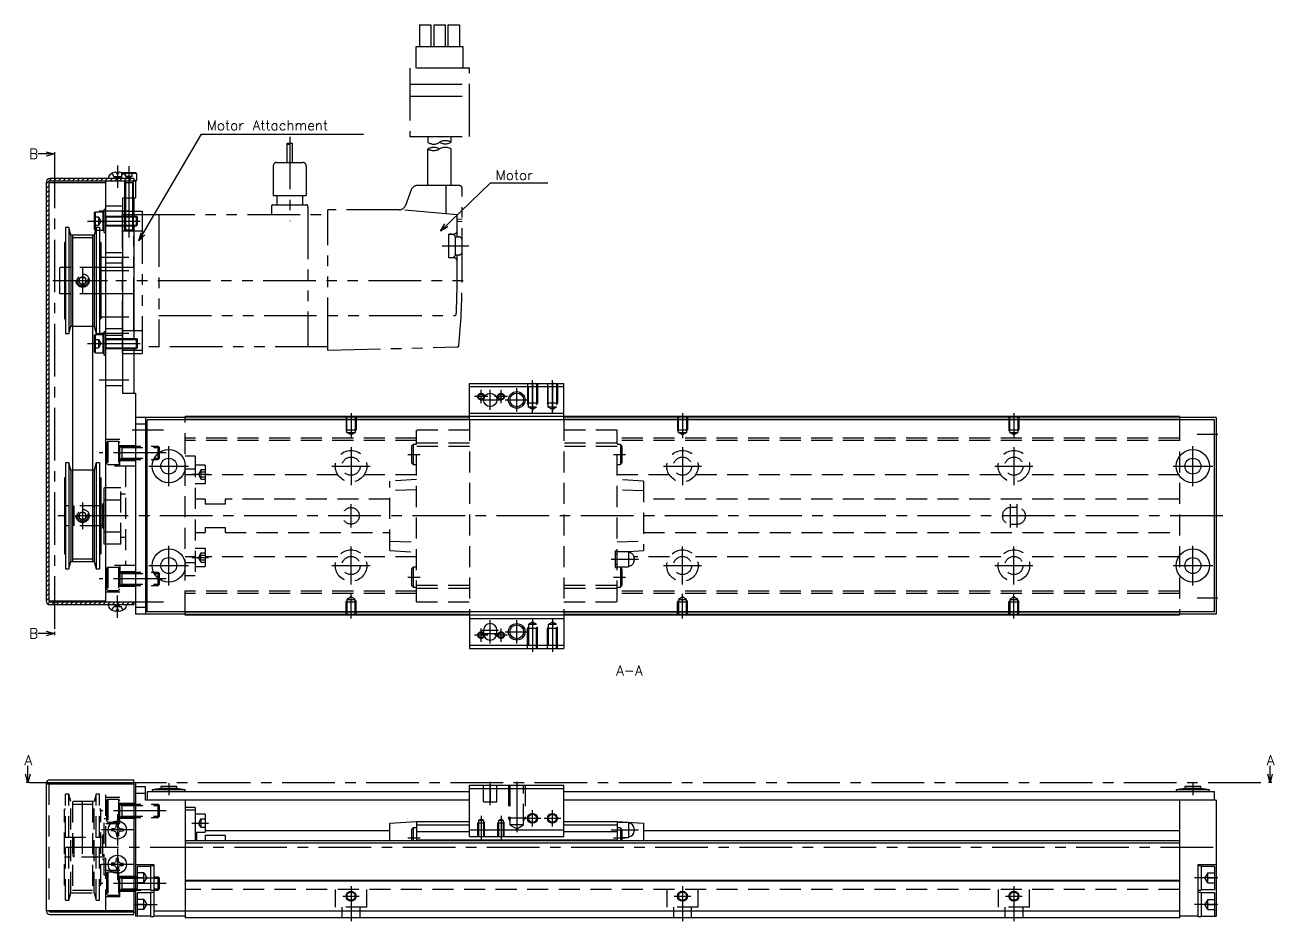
# Model space of a CAD drawing. Extents: x -2 to 623, y -8 to 279.
# Drawn here: x 246.4 to 623.2, y 9 to 279.5 of the extents above; entities that cross this region are included whole.
import ezdxf

# ---------------------------------------------------------------- set-up
doc = ezdxf.new("R2010")
doc.units = 0
doc.header["$LTSCALE"] = 0.5
for name, pattern in [('CENTER', [50.8, 31.75, -6.35, 6.35, -6.35]), ('DASHED', [19.05, 12.7, -6.35]), ('PHANTOM', [63.5, 31.75, -6.35, 6.35, -6.35, 6.35, -6.35])]:
    doc.linetypes.add(name, pattern=pattern)
for name, color, linetype in [('MSM_CENTER', 1, 'CENTER'), ('MSM_CONTINUOUS', 7, 'CONTINUOUS'), ('MSM_DASHED', 4, 'DASHED'), ('MSM_IMAGINARY', 6, 'PHANTOM'), ('MSM_NARROW', 5, 'CONTINUOUS'), ('MSM_PART_NUMBER', 7, 'CONTINUOUS')]:
    doc.layers.add(name, color=color, linetype=linetype)
doc.styles.get("Standard").update_dxf_attribs({"font": 'txt.shx', "height": 3, "bigfont": 'bigfont.shx'})

msp = doc.modelspace()

# ---------------------------------------------------------------- linework, layer by layer
at = {"layer": 'MSM_CENTER'}
for p, q in [((255.26, 240.06), (255.26, 96.3)), ((274.26, 237.06), (274.26, 230.3)), ((277.76, 236.9), (277.76, 215.3)), ((277.76, 223.3), (268.76, 223.3)), ((265.26, 220.3), (282.26, 220.3)), ((277.76, 209.3), (268.76, 209.3)), ((263.76, 206.3), (263.76, 198.3)), ((277.76, 205.3), (268.76, 205.3)), ((256.26, 202.3), (271.26, 202.3)), ((277.76, 191.3), (268.76, 191.3)), ((277.76, 186.3), (268.76, 186.3)), ((265.26, 183.3), (282.26, 183.3)), ((277.76, 172.3), (268.76, 172.3)), ((394.76, 162.8), (394.76, 169.8)), ((399.51, 162.39), (399.51, 172.3)), ((399.51, 171.7), (399.51, 162.99)), ((405.51, 162.39), (405.51, 172.3)), ((405.51, 171.7), (405.51, 162.99)), ((386.01, 167.3), (382.01, 167.3)), ((383.76, 166.3), (389.76, 166.3)), ((384.01, 165.3), (384.01, 169.3)), ((384.66, 166.3), (388.86, 166.3)), ((386.76, 163.3), (386.76, 169.3)), ((386.76, 164.2), (386.76, 168.4)), ((392.01, 167.3), (388.01, 167.3)), ((390.01, 165.3), (390.01, 169.3)), ((391.26, 166.3), (398.26, 166.3)), ((392.14, 166.3), (397.39, 166.3)), ((394.76, 163.67), (394.76, 168.92)), ((344.76, 162.3), (344.76, 154.79)), ((444.76, 162.3), (444.76, 154.79)), ((544.76, 162.3), (544.76, 154.79)), ((278.76, 157.3), (288.16, 157.3)), ((600.01, 156), (606.26, 156)), ((289.76, 140.3), (289.76, 152.3)), ((344.76, 152.05), (344.76, 140.55)), ((444.76, 152.05), (444.76, 140.55)), ((544.76, 152.05), (544.76, 140.55)), ((598.76, 140.3), (598.76, 152.3)), ((288.96, 150.3), (268.76, 150.3)), ((361.94, 149.8), (365.59, 149.8)), ((423.94, 149.8), (427.59, 149.8)), ((283.76, 146.3), (295.76, 146.3)), ((296.76, 143.85), (301.76, 143.85)), ((339.01, 146.3), (350.51, 146.3)), ((439.01, 146.3), (450.51, 146.3)), ((539.01, 146.3), (550.51, 146.3)), ((592.76, 146.3), (604.76, 146.3)), ((263.76, 135.3), (263.76, 127.3)), ((344.76, 127.8), (344.76, 134.8)), ((543.76, 127.8), (543.76, 134.8)), ((545.76, 127.8), (545.76, 134.8)), ((607.76, 131.3), (256.26, 131.3)), ((289.76, 110.3), (289.76, 122.3)), ((344.76, 110.55), (344.76, 122.05)), ((444.76, 110.55), (444.76, 122.05)), ((544.76, 110.55), (544.76, 122.05)), ((598.76, 110.3), (598.76, 122.3)), ((296.76, 118.74), (301.76, 118.74)), ((423.23, 118.2), (431.5, 118.2)), ((283.76, 116.3), (295.76, 116.3)), ((339.01, 116.3), (350.51, 116.3)), ((439.01, 116.3), (450.51, 116.3)), ((539.01, 116.3), (550.51, 116.3)), ((592.76, 116.3), (604.76, 116.3)), ((288.96, 112.3), (268.76, 112.3)), ((361.94, 112.8), (365.59, 112.8)), ((423.94, 112.8), (427.59, 112.8)), ((274.26, 100.54), (274.26, 107.3)), ((344.76, 100.3), (344.76, 107.81)), ((444.76, 100.3), (444.76, 107.81)), ((544.76, 100.3), (544.76, 107.81)), ((600.01, 106.6), (606.26, 106.6)), ((278.76, 105.3), (288.16, 105.3)), ((386.76, 92.8), (386.76, 99.8)), ((386.76, 93.7), (386.76, 98.9)), ((394.76, 92.8), (394.76, 99.8)), ((394.76, 93.67), (394.76, 98.92)), ((399.51, 100.21), (399.51, 90.3)), ((399.51, 99.61), (399.51, 90.9)), ((405.51, 100.21), (405.51, 90.3)), ((405.51, 99.61), (405.51, 90.9)), ((386.01, 95.3), (382.01, 95.3)), ((384.01, 93.3), (384.01, 97.3)), ((384.26, 96.8), (389.26, 96.8)), ((384.26, 95.8), (389.26, 95.8)), ((384.66, 96.8), (388.86, 96.8)), ((384.66, 95.8), (388.86, 95.8)), ((392.01, 95.3), (388.01, 95.3)), ((390.01, 93.3), (390.01, 97.3)), ((391.26, 96.3), (398.26, 96.3)), ((392.14, 96.3), (397.39, 96.3)), ((247.76, 50.8), (622.06, 50.8)), ((289.76, 50.6), (289.76, 47)), ((386.76, 44), (386.76, 51)), ((386.76, 50.25), (386.76, 44.75)), ((394.76, 51), (394.76, 35.81)), ((394.76, 50.66), (394.76, 36.15)), ((598.76, 50.6), (598.76, 47)), ((263.76, 29.3), (263.76, 47.05)), ((288.96, 42.3), (268.96, 42.3)), ((399.51, 37.5), (399.51, 42.5)), ((405.51, 37.5), (405.51, 42.5)), ((274.26, 41.25), (274.26, 31.75)), ((296.76, 38.55), (301.76, 38.55)), ((384.01, 40.76), (384.01, 33.5)), ((390.01, 40.76), (390.01, 33.5)), ((397.01, 40), (402.01, 40)), ((403.01, 40), (408.01, 40)), ((279.01, 36.5), (269.51, 36.5)), ((361.94, 34.1), (365.59, 34.1)), ((423.23, 36.5), (431.5, 36.5)), ((423.94, 34.1), (427.59, 34.1)), ((258.76, 31.3), (607.76, 31.3)), ((274.26, 30.85), (274.26, 21.35)), ((279.01, 26.1), (269.51, 26.1)), ((288.96, 20.3), (268.96, 20.3)), ((279.26, 22), (286.26, 22)), ((344.76, 19.5), (344.76, 9)), ((444.76, 19.5), (444.76, 9)), ((544.76, 19.5), (544.76, 9)), ((606.26, 22), (599.26, 22)), ((342.26, 16.5), (347.26, 16.5)), ((442.26, 16.5), (447.26, 16.5)), ((542.26, 16.5), (547.26, 16.5)), ((279.26, 14), (286.26, 14)), ((606.26, 14), (599.26, 14))]:
    msp.add_line(p, q, dxfattribs=at)
at = {"layer": 'MSM_CONTINUOUS'}
for p, q in [((252.76, 241.23), (255.26, 240.56)), ((255.26, 240.56), (250.26, 240.56)), ((255.26, 240.56), (252.76, 239.89)), ((255.26, 241.06), (255.26, 240.06)), ((273.93, 234.98), (273.95, 234.6)), ((273.95, 234.6), (274.58, 234.6)), ((274.59, 234.98), (274.58, 234.6)), ((275.67, 234.81), (275.76, 234.9)), ((275.76, 234.9), (279.76, 234.9)), ((280.01, 234.65), (275.98, 234.65)), ((279.76, 234.9), (280.01, 234.65)), ((280.01, 234.65), (280.01, 232.55)), ((252.76, 231.9), (252.76, 105.7)), ((253.56, 231.9), (253.56, 105.7)), ((253.56, 231.9), (270.76, 231.9)), ((279.26, 233.1), (253.96, 233.1)), ((279.76, 232.3), (253.96, 232.3)), ((270.76, 105.3), (270.76, 232.3)), ((271.55, 233.5), (271.51, 233.1)), ((276.98, 233.5), (277.01, 233.1)), ((279.26, 233.1), (279.26, 232.3)), ((280.01, 232.55), (279.26, 232.55)), ((279.76, 232.3), (280.01, 232.55)), ((279.76, 232.3), (279.76, 227.3)), ((275.76, 227.3), (275.76, 168.3)), ((275.76, 227.3), (279.76, 227.3)), ((276.46, 227.3), (276.46, 221.8)), ((279.06, 227.3), (279.06, 221.8)), ((279.26, 227.3), (279.26, 221.8)), ((267.26, 222.75), (267.56, 223.05)), ((267.26, 222.75), (267.26, 217.85)), ((267.56, 223.05), (269.96, 223.05)), ((267.56, 223.05), (267.56, 217.55)), ((270.26, 222.75), (269.96, 223.05)), ((269.96, 217.55), (269.96, 223.05)), ((270.26, 216.8), (270.26, 223.8)), ((270.76, 223.8), (270.26, 223.8)), ((275.76, 221.8), (279.99, 221.8)), ((275.76, 218.8), (279.99, 218.8)), ((276.46, 218.8), (276.46, 217.54)), ((279.06, 218.8), (279.06, 217.54)), ((279.26, 218.8), (279.26, 184.8)), ((279.99, 221.8), (280.26, 221.53)), ((279.99, 218.8), (279.99, 221.8)), ((280.26, 219.07), (279.99, 218.8)), ((280.26, 221.53), (280.26, 219.07)), ((258.62, 218.3), (258.62, 186.3)), ((259.66, 218.3), (258.62, 218.3)), ((259.66, 218.3), (259.66, 186.3)), ((260.26, 216.05), (259.66, 218.3)), ((260.26, 216.05), (260.26, 188.55)), ((267.26, 216.05), (260.26, 216.05)), ((260.76, 216.05), (260.76, 117.55)), ((266.76, 216.05), (266.76, 117.55)), ((267.86, 218.3), (267.26, 216.05)), ((267.56, 217.55), (267.26, 217.85)), ((267.26, 216.05), (267.26, 188.55)), ((267.56, 217.55), (267.66, 217.55)), ((267.86, 218.3), (267.86, 186.3)), ((268.9, 218.3), (267.86, 218.3)), ((268.9, 218.3), (268.9, 186.3)), ((268.9, 217.55), (269.96, 217.55)), ((270.26, 217.85), (269.96, 217.55)), ((270.26, 216.8), (270.76, 216.8)), ((279.06, 217.54), (276.46, 217.54)), ((276.7, 217.3), (276.46, 217.54)), ((278.82, 217.3), (276.7, 217.3)), ((278.82, 217.3), (279.06, 217.54)), ((258.62, 213.8), (258.26, 213.8)), ((258.26, 213.8), (258.26, 190.8)), ((269.26, 213.8), (268.9, 213.8)), ((269.26, 213.8), (269.26, 190.8)), ((258.26, 190.8), (258.62, 190.8)), ((259.66, 186.3), (260.26, 188.55)), ((260.26, 188.55), (260.76, 188.55)), ((266.76, 188.55), (267.26, 188.55)), ((267.26, 188.55), (267.86, 186.3)), ((268.9, 190.8), (269.26, 190.8)), ((258.62, 186.3), (259.66, 186.3)), ((267.26, 185.75), (267.56, 186.05)), ((267.26, 185.75), (267.26, 180.85)), ((267.56, 186.05), (269.96, 186.05)), ((267.56, 186.05), (267.56, 180.55)), ((267.86, 186.3), (268.9, 186.3)), ((270.26, 185.75), (269.96, 186.05)), ((269.96, 180.55), (269.96, 186.05)), ((270.76, 186.8), (270.26, 186.8)), ((270.26, 179.8), (270.26, 186.8)), ((275.76, 184.8), (279.99, 184.8)), ((279.99, 181.8), (279.99, 184.8)), ((279.99, 184.8), (280.26, 184.53)), ((275.76, 181.8), (279.99, 181.8)), ((279.26, 181.8), (279.26, 168.3)), ((280.26, 182.07), (279.99, 181.8)), ((280.26, 184.53), (280.26, 182.07)), ((267.56, 180.55), (267.26, 180.85)), ((267.56, 180.55), (269.96, 180.55)), ((270.26, 180.85), (269.96, 180.55)), ((270.26, 179.8), (270.76, 179.8)), ((380.51, 160.3), (380.51, 171.3)), ((380.51, 171.3), (409.01, 171.3)), ((380.51, 170.3), (409.01, 170.3)), ((409.01, 160.3), (409.01, 171.3)), ((275.76, 168.3), (279.76, 168.3)), ((279.76, 168.3), (279.76, 101.6)), ((380.51, 162.3), (409.01, 162.3)), ((294.76, 161), (279.76, 161)), ((282.76, 159), (279.76, 159)), ((282.76, 161), (282.76, 101.6)), ((283.26, 102.3), (283.26, 160.3)), ((605.26, 160.3), (283.26, 160.3)), ((294.76, 160.3), (294.76, 161.3)), ((594.76, 161.3), (294.76, 161.3)), ((380.51, 161.1), (294.76, 161.1)), ((380.51, 160.4), (294.76, 160.4)), ((594.76, 161.1), (409.01, 161.1)), ((594.76, 160.4), (409.01, 160.4)), ((594.76, 161.3), (594.76, 160.3)), ((605.76, 161), (594.76, 161)), ((605.26, 102.3), (605.26, 160.3)), ((605.76, 161), (605.76, 101.6)), ((258.62, 147.3), (258.62, 115.3)), ((259.66, 147.3), (258.62, 147.3)), ((259.66, 147.3), (259.66, 115.3)), ((260.26, 145.05), (259.66, 147.3)), ((267.86, 147.3), (267.26, 145.05)), ((267.86, 147.3), (267.86, 115.3)), ((268.9, 147.3), (267.86, 147.3)), ((268.9, 147.3), (268.9, 115.3)), ((260.76, 145.05), (260.26, 145.05)), ((260.26, 145.05), (260.26, 117.55)), ((267.26, 145.05), (266.76, 145.05)), ((267.26, 145.05), (267.26, 117.55)), ((258.26, 142.8), (258.26, 119.8)), ((258.62, 142.8), (258.26, 142.8)), ((269.26, 142.8), (268.9, 142.8)), ((269.26, 142.8), (269.26, 119.8)), ((270.76, 139.8), (270.26, 139.8)), ((270.26, 122.8), (270.26, 139.8)), ((270.26, 136.12), (270.76, 136.12)), ((269.26, 134.3), (269.76, 134.3)), ((270.26, 135.3), (269.76, 134.8)), ((269.76, 134.8), (269.76, 127.8)), ((269.76, 128.3), (269.26, 128.3)), ((269.76, 127.8), (270.26, 127.3)), ((270.26, 126.48), (270.76, 126.48)), ((270.76, 122.8), (270.26, 122.8)), ((258.26, 119.8), (258.62, 119.8)), ((259.66, 115.3), (260.26, 117.55)), ((260.26, 117.55), (267.26, 117.55)), ((267.26, 117.55), (267.86, 115.3)), ((268.9, 119.8), (269.26, 119.8)), ((258.62, 115.3), (259.66, 115.3)), ((267.86, 115.3), (268.9, 115.3)), ((253.56, 105.7), (270.76, 105.7)), ((253.96, 105.3), (279.76, 105.3)), ((253.96, 104.5), (279.26, 104.5)), ((271.55, 104.1), (271.51, 104.5)), ((273.93, 102.62), (273.95, 103)), ((274.58, 103), (273.95, 103)), ((274.59, 102.62), (274.58, 103)), ((276.98, 104.1), (277.01, 104.5)), ((279.26, 105.3), (279.26, 104.5)), ((282.76, 103.6), (279.76, 103.6)), ((605.26, 102.3), (283.26, 102.3)), ((294.76, 101.3), (294.76, 102.3)), ((380.51, 102.2), (294.76, 102.2)), ((380.51, 102.3), (380.51, 91.3)), ((409.01, 102.3), (409.01, 91.3)), ((594.76, 102.2), (409.01, 102.2)), ((594.76, 102.3), (594.76, 101.3)), ((294.76, 101.6), (279.76, 101.6)), ((380.51, 101.5), (294.76, 101.5)), ((594.76, 101.3), (294.76, 101.3)), ((380.51, 100.3), (409.01, 100.3)), ((594.76, 101.5), (409.01, 101.5)), ((605.76, 101.6), (594.76, 101.6)), ((255.26, 95.8), (250.26, 95.8)), ((252.76, 96.47), (255.26, 95.8)), ((255.26, 95.8), (252.76, 95.13)), ((255.26, 96.3), (255.26, 95.3)), ((384.76, 96.8), (384.76, 95.8)), ((388.76, 95.8), (388.76, 96.8)), ((380.51, 92.3), (409.01, 92.3)), ((380.51, 91.3), (409.01, 91.3)), ((247.26, 50.8), (246.59, 53.3)), ((247.26, 50.8), (247.26, 55.8)), ((247.93, 53.3), (247.26, 50.8)), ((622.06, 50.8), (621.39, 53.3)), ((622.06, 50.8), (622.06, 55.8)), ((622.72, 53.3), (622.06, 50.8)), ((247.76, 50.8), (246.76, 50.8)), ((252.76, 50.4), (279.26, 50.4)), ((252.76, 50.4), (252.76, 12.2)), ((253.96, 51.6), (279.26, 51.6)), ((253.96, 50.8), (279.76, 50.8)), ((270.76, 50.4), (270.76, 50.8)), ((279.26, 50.8), (279.26, 51.6)), ((279.26, 50.4), (279.26, 12.2)), ((279.76, 50.8), (279.76, 10.5)), ((282.76, 49.5), (279.76, 49.5)), ((282.76, 45.5), (282.76, 49.5)), ((287.36, 49), (284.76, 48.6)), ((287.36, 49.6), (287.36, 49)), ((292.16, 49.6), (287.36, 49.6)), ((292.16, 49), (287.36, 49)), ((292.16, 49), (292.16, 49.6)), ((294.76, 48.6), (292.16, 49)), ((380.51, 50), (409.01, 50)), ((380.51, 34.5), (380.51, 50)), ((380.51, 49), (409.01, 49)), ((409.01, 34.5), (409.01, 50)), ((596.36, 49), (593.76, 48.6)), ((596.36, 49.6), (596.36, 49)), ((601.16, 49.6), (596.36, 49.6)), ((601.16, 49), (596.36, 49)), ((601.16, 49), (601.16, 49.6)), ((603.76, 48.6), (601.16, 49)), ((622.56, 50.8), (621.56, 50.8)), ((282.76, 47.5), (279.76, 47.5)), ((380.51, 45.5), (282.76, 45.5)), ((283.26, 48), (283.26, 45.5)), ((380.51, 48), (283.26, 48)), ((284.76, 48.6), (284.76, 48)), ((294.76, 48.6), (284.76, 48.6)), ((294.76, 48), (294.76, 48.6)), ((294.76, 45.5), (294.76, 10)), ((605.26, 48), (409.01, 48)), ((605.76, 45.5), (409.01, 45.5)), ((593.76, 48.6), (593.76, 48)), ((603.76, 48.6), (593.76, 48.6)), ((594.76, 45.5), (594.76, 10)), ((603.76, 48), (603.76, 48.6)), ((605.26, 45.5), (605.26, 48)), ((605.76, 45.5), (605.76, 10.5)), ((297.76, 43.3), (294.76, 43.3)), ((297.76, 42.45), (294.76, 42.45)), ((297.76, 43.3), (297.76, 33.2)), ((273.93, 37.42), (273.95, 38.27)), ((274.59, 37.42), (274.58, 38.27)), ((300.76, 41.3), (297.76, 41.3)), ((300.76, 41.3), (300.76, 35.8)), ((356.51, 38.5), (364.51, 39)), ((356.51, 33.2), (356.51, 38.5)), ((364.51, 39), (380.51, 39)), ((364.51, 39), (364.51, 33.2)), ((364.51, 38), (380.51, 38)), ((409.01, 39), (425.01, 39)), ((409.01, 38), (425.01, 38)), ((425.01, 39), (433.01, 38.5)), ((425.01, 39), (425.01, 33.2)), ((428.46, 38.75), (425.01, 38.75)), ((428.46, 38.75), (428.46, 34.25)), ((433.01, 38.5), (433.01, 33.2)), ((273.34, 36.83), (272.49, 36.82)), ((273.34, 36.17), (272.49, 36.18)), ((273.34, 36.83), (273.74, 37.02)), ((273.34, 36.17), (273.74, 35.98)), ((273.93, 37.42), (273.74, 37.02)), ((273.93, 35.58), (273.74, 35.98)), ((273.93, 35.58), (273.95, 34.73)), ((274.59, 35.58), (274.58, 34.73)), ((274.59, 37.42), (274.78, 37.02)), ((274.59, 35.58), (274.78, 35.98)), ((275.19, 36.83), (274.78, 37.02)), ((275.19, 36.17), (274.78, 35.98)), ((275.19, 36.83), (276.03, 36.82)), ((275.19, 36.17), (276.03, 36.18)), ((297.76, 35.8), (300.76, 35.8)), ((298.26, 33.2), (298.26, 35.8)), ((300.76, 36.3), (356.51, 36.3)), ((300.76, 34.87), (306.76, 34.87)), ((300.76, 34.87), (300.76, 33.2)), ((306.76, 34.87), (306.76, 33.2)), ((363.51, 37.1), (363.01, 36.6)), ((363.01, 36.6), (363.01, 33.2)), ((364.51, 37.1), (363.51, 37.1)), ((363.51, 37.1), (363.51, 33.2)), ((364.51, 36), (380.51, 36)), ((380.51, 36.5), (409.01, 36.5)), ((380.51, 34.5), (409.01, 34.5)), ((409.01, 36), (425.01, 36)), ((426.01, 37.1), (425.01, 37.1)), ((426.51, 36.6), (426.01, 37.1)), ((426.01, 37.1), (426.01, 33.2)), ((426.51, 36.6), (426.51, 33.2)), ((426.51, 34.25), (428.46, 34.25)), ((430.21, 36.8), (430.21, 36.2)), ((433.01, 36.3), (594.76, 36.3)), ((594.76, 33.2), (294.76, 33.2)), ((594.76, 32.5), (294.76, 32.5)), ((364.51, 33.5), (425.01, 33.5)), ((273.34, 26.43), (272.49, 26.42)), ((273.34, 26.43), (273.74, 26.62)), ((273.93, 27.02), (273.74, 26.62)), ((273.93, 27.02), (273.95, 27.87)), ((274.59, 27.02), (274.58, 27.87)), ((274.59, 27.02), (274.78, 26.62)), ((275.19, 26.43), (274.78, 26.62)), ((275.19, 26.43), (276.03, 26.42)), ((273.34, 25.77), (272.49, 25.78)), ((273.34, 25.77), (273.74, 25.58)), ((273.93, 25.18), (273.74, 25.58)), ((273.93, 25.18), (273.95, 24.33)), ((274.59, 25.18), (274.58, 24.33)), ((274.59, 25.18), (274.78, 25.58)), ((275.19, 25.77), (274.78, 25.58)), ((275.19, 25.77), (276.03, 25.78)), ((285.26, 26), (279.76, 26)), ((284.26, 25.5), (280.26, 25.5)), ((280.26, 25.5), (280.26, 18.5)), ((285.26, 25.65), (284.26, 25.65)), ((284.26, 25.65), (284.26, 18.35)), ((285.26, 26), (285.26, 10.35)), ((605.76, 26), (600.26, 26)), ((600.26, 26), (600.26, 10.35)), ((601.26, 25.65), (600.26, 25.65)), ((601.26, 25.65), (601.26, 18.35)), ((605.26, 25.5), (601.26, 25.5)), ((605.26, 25.5), (605.26, 18.5)), ((594.76, 21.2), (294.76, 21.2)), ((594.76, 21), (294.76, 21)), ((280.26, 18.5), (284.26, 18.5)), ((284.26, 17.5), (280.26, 17.5)), ((280.26, 17.5), (280.26, 10.5)), ((284.26, 18.35), (285.26, 18.35)), ((285.26, 17.65), (284.26, 17.65)), ((284.26, 17.65), (284.26, 10.35)), ((600.26, 18.35), (601.26, 18.35)), ((601.26, 17.65), (600.26, 17.65)), ((601.26, 18.5), (605.26, 18.5)), ((601.26, 17.65), (601.26, 10.35)), ((605.26, 17.5), (601.26, 17.5)), ((605.26, 17.5), (605.26, 10.5)), ((252.76, 12.2), (279.26, 12.2)), ((253.96, 11.8), (279.76, 11.8)), ((270.76, 11.8), (270.76, 12.2)), ((279.26, 11), (279.26, 11.8)), ((594.76, 12), (285.26, 12)), ((253.96, 11), (279.26, 11)), ((284.26, 10.5), (279.76, 10.5)), ((284.26, 10.35), (285.26, 10.35)), ((294.76, 10.5), (285.26, 10.5)), ((594.76, 10), (294.76, 10)), ((600.26, 10.5), (594.76, 10.5)), ((600.26, 10.35), (601.26, 10.35)), ((601.26, 10.5), (605.76, 10.5))]:
    msp.add_line(p, q, dxfattribs=at)
for centre, radius in [((386.76, 166.3), 2), ((394.76, 166.3), 2.07), ((289.76, 146.3), 5), ((598.76, 146.3), 5), ((289.76, 146.3), 2.4), ((598.76, 146.3), 2.4), ((289.76, 116.3), 5), ((598.76, 116.3), 5), ((289.76, 116.3), 2.4), ((598.76, 116.3), 2.4), ((394.76, 96.3), 2.07), ((274.26, 36.5), 2.75), ((399.51, 40), 1.23), ((405.51, 40), 1.23), ((274.26, 26.1), 2.75), ((344.76, 16.5), 1.23), ((444.76, 16.5), 1.23), ((544.76, 16.5), 1.23)]:
    msp.add_circle(centre, radius, dxfattribs=at)
for centre, radius, start, end in [((272.54, 233.42), 1, 133.4267, 175), ((274.26, 231.6), 3.5, 98.5396, 133.4267), ((273.73, 234.78), 0.284, 44.1872, 87.0617), ((274.8, 234.78), 0.284, 92.9383, 135.8128), ((274.26, 231.6), 3.5, 46.5733, 81.4604), ((275.98, 233.42), 1, 5, 46.5733), ((253.96, 231.9), 1.2, 90, 180), ((253.96, 231.9), 0.4, 90, 180), ((253.96, 105.7), 1.2, 180, 270), ((253.96, 105.7), 0.4, 180, 270), ((272.54, 104.18), 1, 185, 226.5733), ((274.26, 106), 3.5, 226.5733, 261.4604), ((273.73, 102.82), 0.284, 272.9383, 315.8128), ((274.8, 102.82), 0.284, 224.1872, 267.0617), ((274.26, 106), 3.5, 278.5396, 313.4267), ((275.98, 104.18), 1, 313.4267, 355), ((386.76, 96.8), 2, 0, 180), ((386.76, 95.8), 2, 180, 0), ((253.96, 50.4), 1.2, 90, 180), ((253.96, 50.4), 0.4, 90, 180), ((274.26, 36.5), 1.8, 79.8876, 100.1124), ((428.46, 36.8), 1.75, 0, 90), ((274.26, 36.5), 1.8, 169.8876, 190.1124), ((274.26, 36.5), 1.8, 259.8876, 280.1124), ((274.26, 36.5), 1.8, 349.8876, 10.1124), ((428.46, 36.2), 1.75, 270, 0), ((274.26, 26.1), 1.8, 169.8876, 190.1124), ((274.26, 26.1), 1.8, 79.8876, 100.1124), ((274.26, 26.1), 1.8, 349.8876, 10.1124), ((274.26, 26.1), 1.8, 259.8876, 280.1124), ((253.96, 12.2), 1.2, 180, 270), ((253.96, 12.2), 0.4, 180, 270)]:
    msp.add_arc(centre, radius, start, end, dxfattribs=at)
at = {"layer": 'MSM_DASHED'}
for p, q in [((272.65, 234.71), (273.12, 233.77)), ((274.26, 233.17), (273.12, 233.77)), ((273.12, 233.77), (275.41, 233.77)), ((274.26, 233.17), (275.41, 233.77)), ((275.87, 234.71), (275.41, 233.77)), ((275.51, 234.65), (275.67, 234.81)), ((275.51, 234.65), (275.51, 233.1)), ((275.98, 234.65), (275.51, 234.65)), ((276.76, 233.8), (276.76, 234.9)), ((276.76, 233.8), (278.76, 233.8)), ((277.76, 233.22), (276.76, 233.8)), ((277.76, 234.9), (277.76, 233.8)), ((278.76, 233.8), (277.76, 233.22)), ((278.76, 233.8), (278.76, 234.9)), ((276.46, 232.2), (276.46, 227.3)), ((279.06, 231.81), (276.46, 231.81)), ((276.7, 231.81), (276.7, 227.3)), ((278.82, 231.81), (278.82, 227.3)), ((279.06, 232.2), (279.06, 227.3)), ((270.76, 224.9), (275.76, 224.9)), ((267.26, 221.55), (268.56, 221.55)), ((267.26, 220.3), (268.56, 220.3)), ((267.26, 219.05), (268.56, 219.05)), ((268.56, 221.55), (269.28, 220.3)), ((268.56, 221.55), (268.56, 219.05)), ((269.28, 220.3), (268.56, 219.05)), ((270.76, 221.8), (275.76, 221.8)), ((270.76, 221.55), (270.8, 221.53)), ((270.76, 219.05), (270.8, 219.07)), ((270.76, 218.8), (275.76, 218.8)), ((270.8, 221.8), (270.8, 218.8)), ((270.8, 221.53), (275.76, 221.53)), ((270.8, 219.07), (275.76, 219.07)), ((260.76, 215.29), (266.76, 215.29)), ((267.66, 217.55), (268.9, 217.55)), ((270.76, 210.8), (275.76, 210.8)), ((270.76, 207.7), (275.76, 207.7)), ((269.26, 206.3), (258.26, 206.3)), ((263.76, 203.45), (262.76, 202.88)), ((262.76, 202.88), (262.76, 201.72)), ((262.76, 201.72), (263.76, 201.15)), ((264.76, 202.88), (263.76, 203.45)), ((263.76, 201.15), (264.76, 201.72)), ((264.76, 201.72), (264.76, 202.88)), ((269.26, 198.3), (258.26, 198.3)), ((260.76, 188.55), (266.76, 188.55)), ((270.76, 187.9), (275.76, 187.9)), ((270.76, 185.8), (275.76, 185.8)), ((270.76, 184.8), (275.76, 184.8)), ((270.8, 184.8), (270.8, 181.8)), ((267.26, 184.55), (268.56, 184.55)), ((267.26, 183.3), (268.56, 183.3)), ((267.26, 182.05), (268.56, 182.05)), ((268.56, 184.55), (268.56, 182.05)), ((268.56, 184.55), (269.28, 183.3)), ((269.28, 183.3), (268.56, 182.05)), ((270.76, 184.55), (270.8, 184.53)), ((270.76, 182.05), (270.8, 182.07)), ((270.76, 181.8), (275.76, 181.8)), ((270.8, 184.53), (275.76, 184.53)), ((270.8, 182.07), (275.76, 182.07)), ((270.76, 170.7), (275.76, 170.7)), ((398.01, 171.3), (398.01, 165.3)), ((398.28, 164.1), (398.28, 171.3)), ((400.74, 171.3), (400.74, 164.1)), ((401.01, 171.3), (401.01, 165.3)), ((404.01, 171.3), (404.01, 165.3)), ((404.28, 164.1), (404.28, 171.3)), ((406.74, 171.3), (406.74, 164.1)), ((407.01, 171.3), (407.01, 165.3)), ((401.01, 165.3), (398.01, 165.3)), ((398.28, 164.83), (398.01, 165.3)), ((400.74, 164.1), (398.28, 164.1)), ((399.51, 163.39), (398.28, 164.1)), ((400.74, 164.1), (399.51, 163.39)), ((400.74, 164.83), (401.01, 165.3)), ((407.01, 165.3), (404.01, 165.3)), ((404.28, 164.83), (404.01, 165.3)), ((406.74, 164.1), (404.28, 164.1)), ((405.51, 163.39), (404.28, 164.1)), ((406.74, 164.1), (405.51, 163.39)), ((406.74, 164.83), (407.01, 165.3)), ((294.76, 102.3), (294.76, 160.3)), ((343.26, 161.3), (343.26, 157.3)), ((343.53, 156.5), (343.53, 161.3)), ((345.99, 161.3), (345.99, 156.5)), ((346.26, 161.3), (346.26, 157.3)), ((380.51, 160.3), (380.51, 102.3)), ((409.01, 160.3), (409.01, 102.3)), ((443.26, 161.3), (443.26, 157.3)), ((443.53, 156.5), (443.53, 161.3)), ((445.99, 161.3), (445.99, 156.5)), ((446.26, 161.3), (446.26, 157.3)), ((543.26, 161.3), (543.26, 157.3)), ((543.53, 156.5), (543.53, 161.3)), ((545.99, 161.3), (545.99, 156.5)), ((546.26, 161.3), (546.26, 157.3)), ((594.76, 160.3), (594.76, 102.3)), ((364.51, 154.75), (294.76, 154.75)), ((343.53, 156.83), (343.26, 157.3)), ((343.26, 157.3), (346.26, 157.3)), ((343.53, 156.5), (345.99, 156.5)), ((344.76, 155.79), (343.53, 156.5)), ((345.99, 156.5), (344.76, 155.79)), ((345.99, 156.83), (346.26, 157.3)), ((380.51, 157.2), (364.51, 157.2)), ((364.51, 105.4), (364.51, 157.2)), ((425.01, 157.2), (409.01, 157.2)), ((425.01, 105.4), (425.01, 157.2)), ((594.76, 154.75), (425.01, 154.75)), ((443.53, 156.83), (443.26, 157.3)), ((443.26, 157.3), (446.26, 157.3)), ((443.53, 156.5), (445.99, 156.5)), ((444.76, 155.79), (443.53, 156.5)), ((445.99, 156.5), (444.76, 155.79)), ((445.99, 156.83), (446.26, 157.3)), ((543.53, 156.83), (543.26, 157.3)), ((543.26, 157.3), (546.26, 157.3)), ((543.53, 156.5), (545.99, 156.5)), ((544.76, 155.79), (543.53, 156.5)), ((545.99, 156.5), (544.76, 155.79)), ((545.99, 156.83), (546.26, 157.3)), ((274.96, 154.3), (270.76, 154.3)), ((270.96, 153.4), (271.36, 153.8)), ((270.96, 153.4), (270.96, 147.2)), ((271.36, 153.8), (271.36, 146.8)), ((271.36, 153.8), (274.56, 153.8)), ((274.56, 153.8), (274.56, 146.8)), ((274.96, 153.4), (274.56, 153.8)), ((274.96, 146.3), (274.96, 154.3)), ((274.96, 152.55), (279.76, 152.55)), ((274.96, 152.3), (286.58, 152.3)), ((274.96, 152.3), (275.62, 151.92)), ((275.62, 152.3), (275.62, 148.3)), ((275.62, 151.92), (286.96, 151.92)), ((286.58, 148.3), (286.58, 152.3)), ((286.96, 151.92), (286.58, 152.3)), ((286.96, 148.68), (286.96, 151.92)), ((364.51, 154.05), (294.76, 154.05)), ((363.51, 152.8), (363.01, 152.3)), ((363.01, 152.3), (363.01, 147.3)), ((364.51, 152.8), (363.51, 152.8)), ((363.51, 152.8), (363.51, 146.8)), ((380.51, 153.25), (364.51, 153.25)), ((380.51, 152.25), (364.51, 152.25)), ((425.01, 153.25), (409.01, 153.25)), ((425.01, 152.25), (409.01, 152.25)), ((594.76, 154.05), (425.01, 154.05)), ((426.01, 152.8), (425.01, 152.8)), ((426.51, 152.3), (426.01, 152.8)), ((426.01, 152.8), (426.01, 146.8)), ((426.51, 152.3), (426.51, 147.3)), ((271.36, 146.8), (270.96, 147.2)), ((274.56, 146.8), (274.96, 147.2)), ((274.96, 148.3), (275.62, 148.68)), ((274.96, 148.3), (286.58, 148.3)), ((274.96, 148.05), (279.76, 148.05)), ((275.62, 148.68), (286.96, 148.68)), ((286.58, 148.3), (286.96, 148.68)), ((297.76, 149.3), (294.76, 149.3)), ((297.76, 149.3), (297.76, 113.3)), ((363.01, 147.3), (363.51, 146.8)), ((426.01, 146.8), (426.51, 147.3)), ((266.76, 145.05), (260.76, 145.05)), ((279.76, 146.3), (270.76, 146.3)), ((271.36, 146.8), (274.56, 146.8)), ((276.76, 146.3), (276.76, 116.3)), ((297.76, 145.43), (294.76, 145.43)), ((297.76, 143.68), (294.76, 143.68)), ((300.76, 146.6), (297.76, 146.6)), ((299.46, 145.1), (298.74, 143.85)), ((299.46, 142.6), (298.74, 143.85)), ((299.46, 145.3), (300.76, 145.3)), ((299.46, 145.3), (299.46, 142.41)), ((299.46, 144.58), (300.76, 144.58)), ((300.76, 146.6), (300.76, 141.1)), ((340.81, 143.66), (300.76, 143.66)), ((364.51, 143.66), (348.71, 143.66)), ((363.51, 146.8), (364.51, 146.8)), ((425.01, 146.8), (426.01, 146.8)), ((440.81, 143.66), (425.01, 143.66)), ((540.81, 143.66), (448.71, 143.66)), ((594.76, 143.66), (548.71, 143.66)), ((275.26, 139.8), (270.76, 139.8)), ((275.26, 122.8), (275.26, 139.8)), ((297.76, 141.1), (300.76, 141.1)), ((299.46, 143.13), (300.76, 143.13)), ((299.46, 142.41), (300.76, 142.41)), ((364.51, 142.3), (356.51, 141.77)), ((356.51, 120.83), (356.51, 141.77)), ((433.01, 141.77), (425.01, 142.3)), ((433.01, 141.77), (433.01, 120.83)), ((270.76, 136.12), (275.26, 136.12)), ((276.76, 137.8), (275.26, 137.8)), ((300.76, 136.3), (297.76, 136.3)), ((300.76, 136.3), (300.76, 134.8)), ((306.76, 136.3), (306.76, 134.8)), ((356.51, 136.3), (306.76, 136.3)), ((364.51, 139.16), (356.51, 138.9)), ((433.01, 138.9), (425.01, 139.16)), ((594.76, 136.3), (433.01, 136.3)), ((269.26, 134.3), (258.26, 134.3)), ((261.26, 134.3), (260.76, 133.8)), ((261.26, 128.3), (261.26, 134.3)), ((263.76, 132.45), (262.76, 131.88)), ((264.76, 131.88), (263.76, 132.45)), ((306.76, 134.8), (300.76, 134.8)), ((545.76, 133.8), (543.76, 133.8)), ((269.26, 128.3), (258.26, 128.3)), ((260.76, 128.8), (261.26, 128.3)), ((262.76, 131.88), (262.76, 130.72)), ((262.76, 130.72), (263.76, 130.15)), ((263.76, 130.15), (264.76, 130.72)), ((264.76, 130.72), (264.76, 131.88)), ((543.76, 128.8), (545.76, 128.8)), ((270.76, 126.48), (275.26, 126.48)), ((276.76, 124.8), (275.26, 124.8)), ((297.76, 126.3), (300.76, 126.3)), ((300.76, 127.8), (306.76, 127.8)), ((300.76, 127.8), (300.76, 126.3)), ((306.76, 127.8), (306.76, 126.3)), ((306.76, 126.3), (356.51, 126.3)), ((433.01, 126.3), (594.76, 126.3)), ((275.26, 122.8), (270.76, 122.8)), ((300.76, 121.49), (297.76, 121.49)), ((300.76, 121.49), (300.76, 115.99)), ((356.51, 123.7), (364.51, 123.44)), ((356.51, 120.83), (364.51, 120.3)), ((424.51, 120.7), (425.01, 120.7)), ((424.51, 115.7), (424.51, 120.7)), ((425.01, 123.44), (433.01, 123.7)), ((427.27, 120.45), (433.01, 120.83)), ((260.76, 118.31), (266.76, 118.31)), ((297.76, 118.92), (294.76, 118.92)), ((297.76, 117.17), (294.76, 117.17)), ((299.46, 119.99), (298.74, 118.74)), ((299.46, 117.49), (298.74, 118.74)), ((299.46, 120.19), (300.76, 120.19)), ((299.46, 117.3), (299.46, 120.19)), ((299.46, 119.47), (300.76, 119.47)), ((299.46, 118.02), (300.76, 118.02)), ((299.46, 117.3), (300.76, 117.3)), ((340.81, 118.94), (300.76, 118.94)), ((364.51, 118.94), (348.71, 118.94)), ((425.01, 119.7), (424.51, 119.7)), ((428.46, 120.45), (425.01, 120.45)), ((428.46, 120.45), (428.46, 115.95)), ((440.81, 118.94), (430.15, 118.94)), ((430.21, 118.5), (430.21, 117.9)), ((540.81, 118.94), (448.71, 118.94)), ((594.76, 118.94), (548.71, 118.94)), ((279.76, 116.3), (270.76, 116.3)), ((270.96, 115.4), (271.36, 115.8)), ((270.96, 115.4), (270.96, 109.2)), ((271.36, 115.8), (271.36, 108.8)), ((271.36, 115.8), (274.56, 115.8)), ((274.56, 115.8), (274.56, 108.8)), ((274.96, 115.4), (274.56, 115.8)), ((274.96, 116.3), (274.96, 108.3)), ((274.96, 114.55), (279.76, 114.55)), ((274.96, 114.3), (286.58, 114.3)), ((274.96, 114.3), (275.62, 113.92)), ((275.62, 114.3), (275.62, 110.3)), ((275.62, 113.92), (286.96, 113.92)), ((286.58, 110.3), (286.58, 114.3)), ((286.96, 113.92), (286.58, 114.3)), ((286.96, 110.68), (286.96, 113.92)), ((294.76, 113.3), (297.76, 113.3)), ((297.76, 115.99), (300.76, 115.99)), ((363.51, 115.8), (363.01, 115.3)), ((363.01, 115.3), (363.01, 110.3)), ((363.51, 115.8), (363.51, 109.8)), ((364.51, 115.8), (363.51, 115.8)), ((424.51, 116.7), (425.01, 116.7)), ((424.51, 115.7), (425.01, 115.7)), ((425.01, 115.95), (428.46, 115.95)), ((426.01, 115.8), (425.01, 115.8)), ((426.01, 115.8), (426.01, 109.8)), ((426.51, 115.3), (426.01, 115.8)), ((426.51, 115.3), (426.51, 110.3)), ((274.96, 110.3), (275.62, 110.68)), ((274.96, 110.3), (286.58, 110.3)), ((274.96, 110.05), (279.76, 110.05)), ((275.62, 110.68), (286.96, 110.68)), ((286.58, 110.3), (286.96, 110.68)), ((363.01, 110.3), (363.51, 109.8)), ((363.51, 109.8), (364.51, 109.8)), ((364.51, 110.35), (380.51, 110.35)), ((380.51, 109.35), (364.51, 109.35)), ((409.01, 110.35), (425.01, 110.35)), ((425.01, 109.35), (409.01, 109.35)), ((425.01, 109.8), (426.01, 109.8)), ((426.01, 109.8), (426.51, 110.3)), ((274.96, 108.3), (270.76, 108.3)), ((271.36, 108.8), (270.96, 109.2)), ((271.36, 108.8), (274.56, 108.8)), ((274.56, 108.8), (274.96, 109.2)), ((364.51, 108.55), (294.76, 108.55)), ((364.51, 107.85), (294.76, 107.85)), ((343.53, 105.77), (343.26, 105.3)), ((344.76, 106.81), (343.53, 106.1)), ((343.53, 106.1), (343.53, 101.3)), ((343.53, 106.1), (345.99, 106.1)), ((345.99, 106.1), (344.76, 106.81)), ((345.99, 101.3), (345.99, 106.1)), ((345.99, 105.77), (346.26, 105.3)), ((594.76, 108.55), (425.01, 108.55)), ((594.76, 107.85), (425.01, 107.85)), ((443.53, 105.77), (443.26, 105.3)), ((444.76, 106.81), (443.53, 106.1)), ((443.53, 106.1), (443.53, 101.3)), ((443.53, 106.1), (445.99, 106.1)), ((445.99, 106.1), (444.76, 106.81)), ((445.99, 101.3), (445.99, 106.1)), ((445.99, 105.77), (446.26, 105.3)), ((543.53, 105.77), (543.26, 105.3)), ((544.76, 106.81), (543.53, 106.1)), ((543.53, 106.1), (543.53, 101.3)), ((543.53, 106.1), (545.99, 106.1)), ((545.99, 106.1), (544.76, 106.81)), ((545.99, 101.3), (545.99, 106.1)), ((545.99, 105.77), (546.26, 105.3)), ((272.65, 102.89), (273.12, 103.83)), ((274.26, 104.43), (273.12, 103.83)), ((275.41, 103.83), (273.12, 103.83)), ((274.26, 104.43), (275.41, 103.83)), ((275.87, 102.89), (275.41, 103.83)), ((343.26, 101.3), (343.26, 105.3)), ((343.26, 105.3), (346.26, 105.3)), ((346.26, 101.3), (346.26, 105.3)), ((364.51, 105.4), (380.51, 105.4)), ((409.01, 105.4), (425.01, 105.4)), ((443.26, 101.3), (443.26, 105.3)), ((443.26, 105.3), (446.26, 105.3)), ((446.26, 101.3), (446.26, 105.3)), ((543.26, 101.3), (543.26, 105.3)), ((543.26, 105.3), (546.26, 105.3)), ((546.26, 101.3), (546.26, 105.3)), ((399.51, 99.21), (398.28, 98.5)), ((400.74, 98.5), (398.28, 98.5)), ((398.28, 98.5), (398.28, 91.3)), ((400.74, 98.5), (399.51, 99.21)), ((400.74, 91.3), (400.74, 98.5)), ((405.51, 99.21), (404.28, 98.5)), ((406.74, 98.5), (404.28, 98.5)), ((404.28, 98.5), (404.28, 91.3)), ((406.74, 98.5), (405.51, 99.21)), ((406.74, 91.3), (406.74, 98.5)), ((398.28, 97.77), (398.01, 97.3)), ((401.01, 97.3), (398.01, 97.3)), ((398.01, 91.3), (398.01, 97.3)), ((400.74, 97.77), (401.01, 97.3)), ((401.01, 91.3), (401.01, 97.3)), ((404.28, 97.77), (404.01, 97.3)), ((407.01, 97.3), (404.01, 97.3)), ((404.01, 91.3), (404.01, 97.3)), ((406.74, 97.77), (407.01, 97.3)), ((407.01, 91.3), (407.01, 97.3)), ((253.56, 50.4), (253.56, 12.2)), ((270.76, 12.2), (270.76, 50.4)), ((384.76, 45), (384.76, 50)), ((388.76, 45), (388.76, 50)), ((392.26, 50), (392.26, 40)), ((392.69, 50), (392.69, 38)), ((396.83, 38), (396.83, 50)), ((397.26, 50), (397.26, 40)), ((259.66, 47.3), (258.62, 47.3)), ((258.62, 15.3), (258.62, 47.3)), ((259.66, 15.3), (259.66, 47.3)), ((260.26, 45.05), (259.66, 47.3)), ((267.86, 47.3), (267.26, 45.05)), ((267.86, 15.3), (267.86, 47.3)), ((268.9, 47.3), (267.86, 47.3)), ((268.9, 15.3), (268.9, 47.3)), ((274.96, 46.3), (270.76, 46.3)), ((270.96, 45.4), (271.36, 45.8)), ((270.96, 45.4), (270.96, 39.2)), ((271.36, 45.8), (271.36, 38.8)), ((271.36, 45.8), (274.56, 45.8)), ((274.96, 45.4), (274.56, 45.8)), ((274.56, 45.8), (274.56, 38.8)), ((274.96, 38.3), (274.96, 46.3)), ((258.26, 19.8), (258.26, 42.8)), ((258.62, 42.8), (258.26, 42.8)), ((260.26, 17.55), (260.26, 45.05)), ((267.26, 45.05), (260.26, 45.05)), ((260.76, 45.05), (260.76, 17.55)), ((260.76, 44.29), (266.76, 44.29)), ((266.76, 45.05), (266.76, 17.55)), ((267.26, 17.55), (267.26, 45.05)), ((269.26, 42.8), (268.9, 42.8)), ((269.26, 19.8), (269.26, 42.8)), ((274.96, 44.55), (279.76, 44.55)), ((274.96, 44.3), (286.58, 44.3)), ((274.96, 44.3), (275.62, 43.92)), ((275.62, 44.3), (275.62, 40.3)), ((275.62, 43.92), (286.96, 43.92)), ((286.58, 40.3), (286.58, 44.3)), ((286.96, 43.92), (286.58, 44.3)), ((286.96, 40.68), (286.96, 43.92)), ((384.76, 45), (388.76, 45)), ((270.26, 22.8), (270.26, 39.8)), ((270.76, 39.8), (270.26, 39.8)), ((274.96, 38.3), (270.76, 38.3)), ((271.36, 38.8), (270.96, 39.2)), ((271.36, 38.8), (274.56, 38.8)), ((274.56, 38.8), (274.96, 39.2)), ((274.96, 40.3), (275.62, 40.68)), ((274.96, 40.3), (286.58, 40.3)), ((274.96, 40.05), (279.76, 40.05)), ((275.62, 40.68), (286.96, 40.68)), ((286.58, 40.3), (286.96, 40.68)), ((299.46, 39.8), (298.74, 38.55)), ((299.46, 37.3), (298.74, 38.55)), ((299.46, 39.8), (300.76, 39.8)), ((299.46, 39.8), (299.46, 37.3)), ((299.46, 38.55), (300.76, 38.55)), ((383.23, 38.87), (383.01, 38.5)), ((385.01, 38.5), (383.01, 38.5)), ((383.01, 34.5), (383.01, 38.5)), ((384.01, 39.76), (383.23, 39.31)), ((384.79, 39.31), (383.23, 39.31)), ((383.23, 39.31), (383.23, 34.5)), ((384.79, 39.31), (384.01, 39.76)), ((384.79, 34.5), (384.79, 39.31)), ((384.79, 38.87), (385.01, 38.5)), ((385.01, 34.5), (385.01, 38.5)), ((389.23, 38.87), (389.01, 38.5)), ((391.01, 38.5), (389.01, 38.5)), ((389.01, 34.5), (389.01, 38.5)), ((390.01, 39.76), (389.23, 39.31)), ((390.79, 39.31), (389.23, 39.31)), ((389.23, 39.31), (389.23, 34.5)), ((390.79, 39.31), (390.01, 39.76)), ((390.79, 34.5), (390.79, 39.31)), ((390.79, 38.87), (391.01, 38.5)), ((391.01, 34.5), (391.01, 38.5)), ((397.26, 40), (392.26, 40)), ((392.69, 39.25), (392.26, 40)), ((396.83, 38), (392.69, 38)), ((392.69, 38), (394.76, 36.81)), ((394.76, 36.81), (396.83, 38)), ((396.83, 39.25), (397.26, 40)), ((258.26, 34.3), (269.76, 34.3)), ((261.26, 34.3), (260.76, 33.8)), ((261.26, 28.3), (261.26, 34.3)), ((270.26, 35.3), (269.76, 34.8)), ((269.76, 34.8), (269.76, 27.8)), ((299.46, 37.3), (300.76, 37.3)), ((269.76, 28.3), (258.26, 28.3)), ((260.76, 28.8), (261.26, 28.3)), ((269.76, 27.8), (270.26, 27.3)), ((270.76, 22.8), (270.26, 22.8)), ((274.96, 24.3), (270.76, 24.3)), ((270.96, 23.4), (271.36, 23.8)), ((270.96, 23.4), (270.96, 17.2)), ((271.36, 23.8), (271.36, 16.8)), ((271.36, 23.8), (274.56, 23.8)), ((274.56, 23.8), (274.56, 16.8)), ((274.96, 23.4), (274.56, 23.8)), ((274.96, 16.3), (274.96, 24.3)), ((282.26, 23.5), (280.26, 23.5)), ((282.26, 20.5), (282.26, 23.5)), ((282.26, 23.5), (283.13, 22)), ((603.26, 23.5), (602.4, 22)), ((603.26, 20.5), (603.26, 23.5)), ((603.26, 23.5), (605.26, 23.5)), ((258.26, 19.8), (258.62, 19.8)), ((268.9, 19.8), (269.26, 19.8)), ((274.96, 22.55), (279.76, 22.55)), ((274.96, 22.3), (280.26, 22.3)), ((274.96, 22.3), (275.62, 21.92)), ((275.62, 22.3), (275.62, 18.3)), ((275.62, 21.92), (280.26, 21.92)), ((282.26, 22), (280.26, 22)), ((282.26, 20.5), (280.26, 20.5)), ((282.26, 20.5), (283.13, 22)), ((285.26, 22.3), (286.58, 22.3)), ((285.26, 21.92), (286.96, 21.92)), ((286.58, 18.3), (286.58, 22.3)), ((286.96, 21.92), (286.58, 22.3)), ((286.96, 18.68), (286.96, 21.92)), ((603.26, 20.5), (602.4, 22)), ((603.26, 22), (605.26, 22)), ((603.26, 20.5), (605.26, 20.5)), ((258.62, 15.3), (259.66, 15.3)), ((259.66, 15.3), (260.26, 17.55)), ((260.26, 17.55), (267.26, 17.55)), ((260.76, 18.31), (266.76, 18.31)), ((267.26, 17.55), (267.86, 15.3)), ((267.86, 15.3), (268.9, 15.3)), ((274.96, 16.3), (270.76, 16.3)), ((271.36, 16.8), (270.96, 17.2)), ((271.36, 16.8), (274.56, 16.8)), ((274.56, 16.8), (274.96, 17.2)), ((274.96, 18.3), (275.62, 18.68)), ((274.96, 18.3), (286.58, 18.3)), ((274.96, 18.05), (279.76, 18.05)), ((275.62, 18.68), (280.26, 18.68)), ((282.26, 15.5), (280.26, 15.5)), ((282.26, 12.5), (282.26, 15.5)), ((282.26, 15.5), (283.13, 14)), ((285.26, 18.68), (286.96, 18.68)), ((286.58, 18.3), (286.96, 18.68)), ((594.76, 18.5), (294.76, 18.5)), ((340.01, 18.5), (340.01, 13.2)), ((349.51, 13.2), (349.51, 18.5)), ((440.01, 18.5), (440.01, 13.2)), ((449.51, 13.2), (449.51, 18.5)), ((540.01, 18.5), (540.01, 13.2)), ((549.51, 13.2), (549.51, 18.5)), ((603.26, 15.5), (602.4, 14)), ((603.26, 12.5), (603.26, 15.5)), ((603.26, 15.5), (605.26, 15.5)), ((282.26, 14), (280.26, 14)), ((282.26, 12.5), (280.26, 12.5)), ((282.26, 12.5), (283.13, 14)), ((349.51, 13.2), (340.01, 13.2)), ((342.01, 13.2), (342.01, 10)), ((347.51, 10), (347.51, 13.2)), ((449.51, 13.2), (440.01, 13.2)), ((442.01, 13.2), (442.01, 10)), ((447.51, 10), (447.51, 13.2)), ((549.51, 13.2), (540.01, 13.2)), ((542.01, 13.2), (542.01, 10)), ((547.51, 10), (547.51, 13.2)), ((603.26, 12.5), (602.4, 14)), ((603.26, 14), (605.26, 14)), ((603.26, 12.5), (605.26, 12.5))]:
    msp.add_line(p, q, dxfattribs=at)
for centre, radius in [((263.76, 202.3), 2), ((263.76, 202.3), 1.62), ((263.76, 202.3), 1.15), ((384.01, 167.3), 1), ((384.01, 167.3), 0.784), ((390.01, 167.3), 1), ((390.01, 167.3), 0.784), ((344.76, 146.3), 4.75), ((444.76, 146.3), 4.75), ((544.76, 146.3), 4.75), ((344.76, 146.3), 2.75), ((444.76, 146.3), 2.75), ((544.76, 146.3), 2.75), ((263.76, 131.3), 2), ((263.76, 131.3), 1.62), ((263.76, 131.3), 1.15), ((344.76, 131.3), 2.5), ((344.76, 116.3), 4.75), ((444.76, 116.3), 4.75), ((544.76, 116.3), 4.75), ((344.76, 116.3), 2.75), ((444.76, 116.3), 2.75), ((544.76, 116.3), 2.75), ((384.01, 95.3), 1), ((384.01, 95.3), 0.784), ((390.01, 95.3), 1), ((390.01, 95.3), 0.784)]:
    msp.add_circle(centre, radius, dxfattribs=at)
for centre, radius, start, end in [((276.36, 232.2), 0.1, 0, 90), ((279.16, 232.2), 0.1, 90, 180), ((543.76, 131.3), 2.5, 90, 270), ((545.76, 131.3), 2.5, 270, 90), ((428.46, 118.5), 1.75, 0, 90), ((428.46, 117.9), 1.75, 270, 0)]:
    msp.add_arc(centre, radius, start, end, dxfattribs=at)
at = {"layer": 'MSM_IMAGINARY'}
for p, q in [((365.46, 279.48), (368.86, 279.48)), ((365.46, 279.48), (365.46, 272.98)), ((368.86, 279.48), (368.86, 272.98)), ((369.76, 279.48), (373.16, 279.48)), ((369.76, 279.48), (369.76, 272.98)), ((373.16, 279.48), (373.16, 272.98)), ((374.06, 279.48), (377.46, 279.48)), ((374.06, 272.98), (374.06, 279.48)), ((377.46, 279.48), (377.46, 272.98)), ((364.46, 266.48), (364.46, 272.98)), ((364.46, 272.98), (378.46, 272.98)), ((378.46, 272.98), (378.46, 266.48)), ((380.46, 266.48), (362.46, 266.48)), ((362.46, 266.48), (362.46, 245.86)), ((380.46, 245.86), (380.46, 266.48)), ((362.46, 261.63), (380.46, 261.63)), ((362.46, 258.03), (380.46, 258.03)), ((326.26, 245.75), (326.26, 220.3)), ((362.46, 245.86), (380.46, 245.86)), ((367.96, 245.86), (367.96, 244.07)), ((374.96, 244.07), (374.96, 245.86)), ((325.41, 243.64), (325.41, 238)), ((327.11, 238), (327.11, 243.64)), ((367.96, 231), (367.96, 242.04)), ((374.96, 231), (374.96, 242.04)), ((322.31, 238), (330.21, 238)), ((321.31, 237), (321.31, 228)), ((331.21, 237), (331.21, 228)), ((377.46, 231), (364.76, 231)), ((373.46, 222.46), (373.46, 231)), ((378.26, 202.3), (378.26, 230.2)), ((321.31, 228), (331.21, 228)), ((322.36, 228), (322.36, 225.2)), ((330.16, 228), (330.16, 225.2)), ((362.88, 229.68), (361.18, 225.02)), ((275.76, 180.3), (275.76, 223.3)), ((275.76, 223.3), (281.76, 223.3)), ((276.46, 223.3), (276.46, 217.3)), ((276.7, 223.3), (276.7, 217.3)), ((277.76, 225.3), (277.76, 215.3)), ((278.82, 223.3), (278.82, 217.3)), ((279.06, 223.3), (279.06, 217.3)), ((281.76, 223.3), (281.76, 180.3)), ((320.76, 224.7), (320.76, 222.3)), ((321.26, 225.2), (331.26, 225.2)), ((331.76, 224.7), (331.76, 182.3)), ((337.76, 181.3), (337.76, 223.7)), ((359.3, 223.7), (337.76, 223.7)), ((376.76, 222.17), (359.3, 223.7)), ((275.76, 222.3), (281.76, 222.3)), ((281.76, 222.3), (337.76, 222.3)), ((286.76, 222.3), (286.76, 182.3)), ((376.76, 215.53), (376.76, 222.17)), ((378.26, 220.76), (376.76, 220.89)), ((378.26, 220.06), (376.76, 220.19)), ((275.76, 217.3), (281.76, 217.3)), ((279.26, 187.3), (279.26, 217.3)), ((374.26, 216.38), (375.76, 216.38)), ((374.26, 209.18), (374.26, 216.38)), ((375.26, 216.28), (374.26, 216.28)), ((376.23, 215.53), (377.26, 215.53)), ((376.26, 210.28), (376.26, 215.28)), ((372.26, 212.78), (380.26, 212.78)), ((374.26, 209.28), (375.26, 209.28)), ((375.76, 209.18), (374.26, 209.18)), ((377.26, 210.03), (376.26, 210.03)), ((376.76, 202.3), (376.76, 210.03)), ((256.76, 206.3), (256.76, 198.3)), ((279.26, 206.3), (256.76, 206.3)), ((254.76, 202.3), (380.26, 202.3)), ((279.26, 198.3), (256.76, 198.3)), ((286.76, 191.73), (376, 191.73)), ((275.76, 187.3), (281.76, 187.3)), ((275.76, 181.3), (281.76, 181.3)), ((337.76, 182.3), (281.76, 182.3)), ((337.76, 181.3), (376.82, 182.29)), ((275.76, 180.3), (281.76, 180.3))]:
    msp.add_line(p, q, dxfattribs=at)
for centre, radius, start, end in [((325.84, 242.9), 0.85, 60.0009, 119.999), ((325.84, 244.37), 0.85, 240.001, 299.999), ((326.69, 242.9), 0.85, 59.9987, 119.999), ((369.71, 239.01), 3.5, 60.0014, 120.1319), ((369.71, 245.07), 3.5, 239.871, 300), ((369.71, 246.51), 3, 234.3132, 305.6839), ((373.21, 241.04), 3.5, 60.0014, 120.0014), ((373.21, 247.1), 3.5, 240.0015, 300.0015), ((373.21, 239.01), 3.5, 60.0637, 120), ((322.31, 237), 1, 90, 180), ((330.21, 237), 1, 360, 90), ((364.76, 229), 2, 90, 160), ((377.46, 230.2), 0.8, 360, 90), ((321.26, 224.7), 0.5, 90, 180), ((331.26, 224.7), 0.5, 360, 90), ((359.3, 225.7), 2, 270, 340), ((375.26, 215.28), 1, 360, 90), ((375.76, 217.38), 1, 270, 0), ((377.26, 214.53), 1, 360, 90), ((375.26, 210.28), 1, 270, 360), ((375.76, 208.18), 1, 1.7094, 90), ((377.26, 211.03), 1, 270, 360), ((178.26, 202.3), 198.5, 357.0836, 0), ((178.26, 202.3), 200, 354.3874, 0), ((376, 192.23), 0.5, 270, 357.0836), ((376.8, 182.79), 0.5, 271.4503, 354.3874)]:
    msp.add_arc(centre, radius, start, end, dxfattribs=at)
at = {"layer": 'MSM_NARROW'}
for p, q in [((252.76, 231.51), (254.35, 233.1)), ((252.76, 230.09), (253.56, 230.89)), ((254.97, 232.3), (255.77, 233.1)), ((256.38, 232.3), (257.18, 233.1)), ((257.79, 232.3), (258.59, 233.1)), ((259.21, 232.3), (260.01, 233.1)), ((260.62, 232.3), (261.42, 233.1)), ((262.04, 232.3), (262.84, 233.1)), ((263.45, 232.3), (264.25, 233.1)), ((264.87, 232.3), (265.67, 233.1)), ((266.28, 232.3), (267.08, 233.1)), ((267.69, 232.3), (268.49, 233.1)), ((269.11, 232.3), (269.91, 233.1)), ((270.52, 232.3), (271.32, 233.1)), ((271.94, 232.3), (272.74, 233.1)), ((273.35, 232.3), (274.15, 233.1)), ((274.77, 232.3), (275.57, 233.1)), ((276.18, 232.3), (276.98, 233.1)), ((276.45, 232.25), (276.7, 231.81)), ((277.59, 232.3), (278.39, 233.1)), ((279.07, 232.25), (278.82, 231.81)), ((279.01, 232.3), (279.26, 232.55)), ((252.76, 228.68), (253.56, 229.48)), ((252.76, 227.27), (253.56, 228.07)), ((252.76, 225.85), (253.56, 226.65)), ((276.7, 227.3), (276.7, 221.8)), ((278.82, 227.3), (278.82, 221.8)), ((252.76, 224.44), (253.56, 225.24)), ((252.76, 223.02), (253.56, 223.82)), ((252.76, 221.61), (253.56, 222.41)), ((252.76, 220.2), (253.56, 221)), ((252.76, 218.78), (253.56, 219.58)), ((275.76, 221.53), (280.26, 221.53)), ((275.76, 219.07), (280.26, 219.07)), ((276.7, 218.8), (276.7, 217.3)), ((278.82, 218.8), (278.82, 217.3)), ((252.76, 217.37), (253.56, 218.17)), ((252.76, 215.95), (253.56, 216.75)), ((252.76, 214.54), (253.56, 215.34)), ((252.76, 213.12), (253.56, 213.92)), ((252.76, 211.71), (253.56, 212.51)), ((252.76, 210.3), (253.56, 211.1)), ((252.76, 208.88), (253.56, 209.68)), ((252.76, 207.47), (253.56, 208.27)), ((252.76, 206.05), (253.56, 206.85)), ((252.76, 204.64), (253.56, 205.44)), ((252.76, 203.22), (253.56, 204.02)), ((252.76, 201.81), (253.56, 202.61)), ((252.76, 200.4), (253.56, 201.2)), ((252.76, 198.98), (253.56, 199.78)), ((252.76, 197.57), (253.56, 198.37)), ((252.76, 196.15), (253.56, 196.95)), ((252.76, 194.74), (253.56, 195.54)), ((252.76, 193.33), (253.56, 194.13)), ((252.76, 191.91), (253.56, 192.71)), ((252.76, 190.5), (253.56, 191.3)), ((252.76, 189.08), (253.56, 189.88)), ((252.76, 187.67), (253.56, 188.47)), ((252.76, 186.25), (253.56, 187.05)), ((252.76, 184.84), (253.56, 185.64)), ((252.76, 183.43), (253.56, 184.23)), ((252.76, 182.01), (253.56, 182.81)), ((252.76, 180.6), (253.56, 181.4)), ((275.76, 184.53), (280.26, 184.53)), ((275.76, 182.07), (280.26, 182.07)), ((252.76, 179.18), (253.56, 179.98)), ((252.76, 177.77), (253.56, 178.57)), ((252.76, 176.35), (253.56, 177.15)), ((252.76, 174.94), (253.56, 175.74)), ((252.76, 173.53), (253.56, 174.33)), ((252.76, 172.11), (253.56, 172.91)), ((252.76, 170.7), (253.56, 171.5)), ((252.76, 169.28), (253.56, 170.08)), ((252.76, 167.87), (253.56, 168.67)), ((252.76, 166.46), (253.56, 167.26)), ((252.76, 165.04), (253.56, 165.84)), ((252.76, 163.63), (253.56, 164.43)), ((252.76, 162.21), (253.56, 163.01)), ((252.76, 160.8), (253.56, 161.6)), ((252.76, 159.38), (253.56, 160.18)), ((252.76, 157.97), (253.56, 158.77)), ((252.76, 156.56), (253.56, 157.36)), ((252.76, 155.14), (253.56, 155.94)), ((252.76, 153.73), (253.56, 154.53)), ((252.76, 152.31), (253.56, 153.11)), ((252.76, 150.9), (253.56, 151.7)), ((252.76, 149.48), (253.56, 150.28)), ((252.76, 148.07), (253.56, 148.87)), ((252.76, 146.66), (253.56, 147.46)), ((252.76, 145.24), (253.56, 146.04)), ((252.76, 143.83), (253.56, 144.63)), ((252.76, 142.41), (253.56, 143.21)), ((252.76, 141), (253.56, 141.8)), ((252.76, 139.59), (253.56, 140.39)), ((252.76, 138.17), (253.56, 138.97)), ((252.76, 136.76), (253.56, 137.56)), ((252.76, 135.34), (253.56, 136.14)), ((252.76, 133.93), (253.56, 134.73)), ((252.76, 132.51), (253.56, 133.31)), ((252.76, 131.1), (253.56, 131.9)), ((252.76, 129.69), (253.56, 130.49)), ((252.76, 128.27), (253.56, 129.07)), ((252.76, 126.86), (253.56, 127.66)), ((252.76, 125.44), (253.56, 126.24)), ((252.76, 124.03), (253.56, 124.83)), ((252.76, 122.61), (253.56, 123.41)), ((252.76, 121.2), (253.56, 122)), ((252.76, 119.79), (253.56, 120.59)), ((252.76, 118.37), (253.56, 119.17)), ((252.76, 116.96), (253.56, 117.76)), ((252.76, 115.54), (253.56, 116.34)), ((252.76, 114.13), (253.56, 114.93)), ((252.76, 112.71), (253.56, 113.51)), ((252.76, 111.3), (253.56, 112.1)), ((252.76, 109.89), (253.56, 110.69)), ((252.76, 108.47), (253.56, 109.27)), ((252.76, 107.06), (253.56, 107.86)), ((252.76, 105.65), (253.56, 106.44)), ((253.26, 104.73), (253.85, 105.32)), ((254.45, 104.5), (255.25, 105.3)), ((255.86, 104.5), (256.66, 105.3)), ((257.27, 104.5), (258.07, 105.3)), ((258.69, 104.5), (259.49, 105.3)), ((260.1, 104.5), (260.9, 105.3)), ((261.52, 104.5), (262.32, 105.3)), ((262.93, 104.5), (263.73, 105.3)), ((264.35, 104.5), (265.15, 105.3)), ((265.76, 104.5), (266.56, 105.3)), ((267.17, 104.5), (267.97, 105.3)), ((268.59, 104.5), (269.39, 105.3)), ((270, 104.5), (270.8, 105.3)), ((271.42, 104.5), (272.22, 105.3)), ((272.83, 104.5), (273.63, 105.3)), ((274.24, 104.5), (275.04, 105.3)), ((275.66, 104.5), (276.46, 105.3)), ((277.07, 104.5), (277.87, 105.3)), ((278.49, 104.5), (279.26, 105.27))]:
    msp.add_line(p, q, dxfattribs=at)
for centre, radius in [((394.76, 166.3), 2.5), ((394.76, 96.3), 2.5), ((399.51, 40), 1.5), ((405.51, 40), 1.5), ((344.76, 16.5), 1.5), ((444.76, 16.5), 1.5), ((544.76, 16.5), 1.5)]:
    msp.add_circle(centre, radius, dxfattribs=at)
at = {"layer": 'MSM_PART_NUMBER'}
for p, q in [((280.7, 214.29), (299.66, 246.54)), ((299.66, 246.54), (348.5, 246.54)), ((371.72, 217.28), (386.86, 231.83)), ((386.86, 231.83), (404.17, 231.83)), ((371.72, 217.28), (373.06, 219.49)), ((280.7, 214.29), (281.39, 216.78)), ((282.55, 216.1), (280.7, 214.29)), ((373.99, 218.52), (371.72, 217.28))]:
    msp.add_line(p, q, dxfattribs=at)

# ---------------------------------------------------------------- texts
for s, p in [('Motor Attachment', (301.22, 247.69)), ('B', (247.65, 239.06)), ('Motor', (388.38, 232.69)), ('B', (247.65, 94.3)), ('A-A', (424.77, 83.1)), ('A', (246.26, 56.05)), ('A', (621.05, 56.05))]:
    msp.add_text(s, height=3, dxfattribs=at).set_placement(p)

doc.saveas('drawing.dxf')
